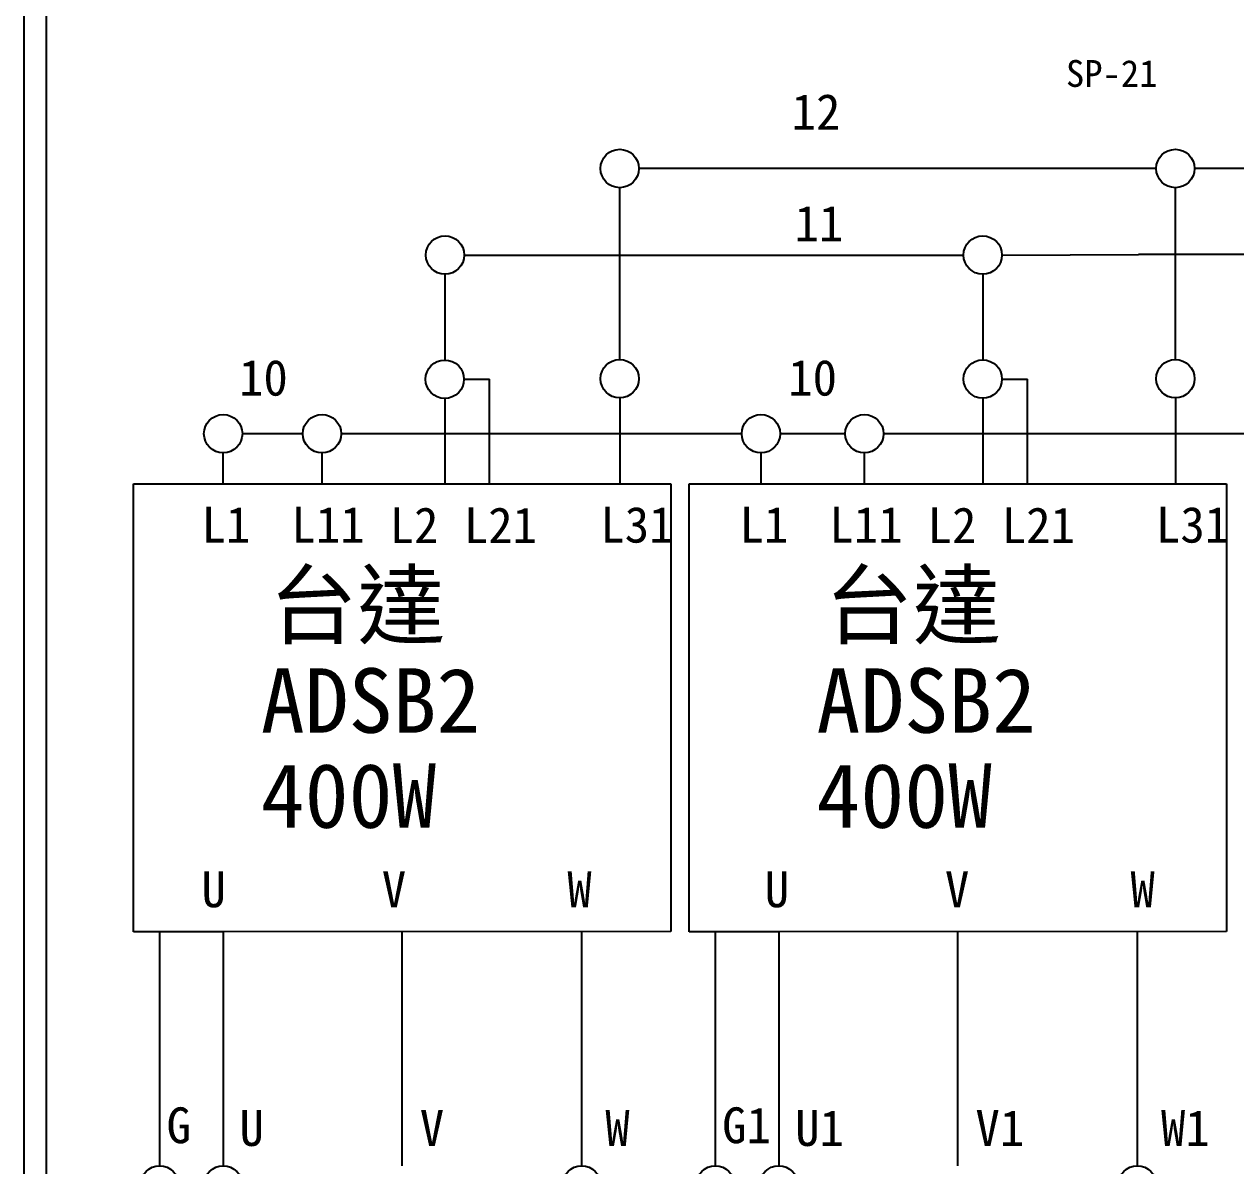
# Model space of a CAD drawing. Extents: x 10 to 297, y 3 to 207.
# Drawn here: x 10 to 77.6, y 57.4 to 121.1 of the extents above; entities that cross this region are included whole.
import ezdxf

# ---------------------------------------------------------------- set-up
doc = ezdxf.new("R2010")
doc.units = 0
doc.layers.get('0').update_dxf_attribs({"linetype": 'CONTINUOUS'})
doc.layers.add('圖框層', color=7, linetype='CONTINUOUS')
doc.layers.add('標尺寸層', color=3, linetype='CONTINUOUS')
doc.styles.add('STSL', font='kaiu.ttf')

msp = doc.modelspace()

# ---------------------------------------------------------------- linework, layer by layer
for p, q in [((92.406, 108.218), (72.169, 108.218)), ((25.542, 98.218), (22.169, 98.218)), ((50.027, 98.218), (27.684, 98.218)), ((55.8, 98.218), (52.169, 98.218)), ((80.027, 98.218), (57.942, 98.218)), ((41.093, 70.429), (41.098, 57.361)), ((72.093, 70.429), (72.098, 57.361))]:
    msp.add_line(p, q)
for centre in [(43.223, 113.023), (74.223, 113.023), (33.477, 108.191), (63.477, 108.191), (33.463, 101.262), (43.223, 101.289), (63.478, 101.272), (74.223, 101.289), (21.098, 98.218), (26.613, 98.218), (51.098, 98.218), (56.871, 98.218), (17.557, 56.29), (21.098, 56.29), (41.098, 56.29), (48.557, 56.29), (52.098, 56.29), (72.098, 56.29)]:
    msp.add_circle(centre, 1.071)
at = {"layer": '圖框層', "color": 7}
for p, q in [((10, 3), (10, 206.969)), ((11.25, 4.25), (11.25, 205.719))]:
    msp.add_line(p, q, dxfattribs=at)
at = {"layer": '標尺寸層', "color": 7}
for p, q in [((73.152, 113.023), (44.294, 113.023)), ((103.996, 113.023), (75.294, 113.023)), ((43.223, 102.36), (43.223, 111.964)), ((74.223, 102.36), (74.223, 111.952)), ((34.548, 108.191), (62.406, 108.191)), ((64.548, 108.191), (72.169, 108.218)), ((33.463, 107.12), (33.463, 102.332)), ((63.477, 107.12), (63.478, 102.343)), ((34.534, 101.262), (35.962, 101.262)), ((35.962, 95.403), (35.962, 101.262)), ((64.549, 101.272), (65.977, 101.272)), ((65.977, 95.413), (65.977, 101.272)), ((33.463, 100.191), (33.464, 95.403)), ((43.223, 100.218), (43.225, 95.431)), ((63.479, 100.201), (63.48, 95.403)), ((74.223, 100.218), (74.225, 95.431)), ((21.085, 97.147), (21.085, 95.424)), ((26.613, 95.451), (26.613, 97.147)), ((51.098, 97.147), (51.098, 95.424)), ((56.871, 95.451), (56.871, 97.147)), ((16.092, 95.422), (41.083, 95.431)), ((16.092, 70.422), (16.092, 95.422)), ((41.083, 95.431), (46.083, 95.431)), ((46.083, 95.431), (46.083, 70.431)), ((47.092, 95.422), (72.083, 95.431)), ((47.092, 70.422), (47.092, 95.422)), ((72.083, 95.431), (77.083, 95.431)), ((77.083, 95.431), (77.083, 70.431)), ((21.092, 70.422), (16.092, 70.422)), ((17.557, 57.361), (17.557, 70.422)), ((46.083, 70.431), (21.092, 70.422)), ((21.093, 70.422), (21.098, 57.361)), ((31.083, 57.357), (31.078, 70.426)), ((52.092, 70.422), (47.092, 70.422)), ((48.557, 57.361), (48.557, 70.422)), ((77.083, 70.431), (52.092, 70.422)), ((52.093, 70.422), (52.098, 57.361)), ((62.083, 57.357), (62.078, 70.426))]:
    msp.add_line(p, q, dxfattribs=at)

# ---------------------------------------------------------------- texts
at = {"layer": '圖框層', "color": 4, "style": 'STSL'}
for s, height, p in [('SP-21', 1.5, (68.12, 117.576)), ('12', 2, (52.815, 115.181)), ('11', 2, (52.975, 108.949)), ('10', 2, (21.985, 100.346)), ('10', 2, (52.625, 100.346)), ('L1', 2, (19.893, 92.141)), ('L11', 2, (24.906, 92.141)), ('L2', 2, (30.389, 92.114)), ('L21', 2, (34.526, 92.114)), ('L31', 2, (42.142, 92.141)), ('L1', 2, (49.906, 92.141)), ('L11', 2, (54.92, 92.141)), ('L2', 2, (60.403, 92.113)), ('L21', 2, (64.539, 92.113)), ('L31', 2, (73.142, 92.141)), ('台達', 3.6, (23.666, 86.855)), ('台達', 3.6, (54.666, 86.855)), ('ADSB2', 3.6, (23.199, 81.528)), ('ADSB2', 3.6, (54.199, 81.528)), ('400W', 3.6, (23.199, 76.223)), ('400W', 3.6, (54.199, 76.223)), ('U', 2, (19.893, 71.792)), ('V', 2, (29.949, 71.792)), ('W', 2, (40.301, 71.792)), ('U', 2, (51.309, 71.792)), ('V', 2, (61.366, 71.792)), ('W', 2, (71.718, 71.792)), ('G', 2, (17.938, 58.621)), ('U', 2, (22.012, 58.468)), ('V', 2, (32.068, 58.468)), ('W', 2, (42.42, 58.468)), ('G1', 2, (48.938, 58.621)), ('U1', 2, (53.012, 58.468)), ('V1', 2, (63.068, 58.468)), ('W1', 2, (73.42, 58.468))]:
    msp.add_text(s, height=height, dxfattribs=at).set_placement(p)

doc.saveas('drawing.dxf')
